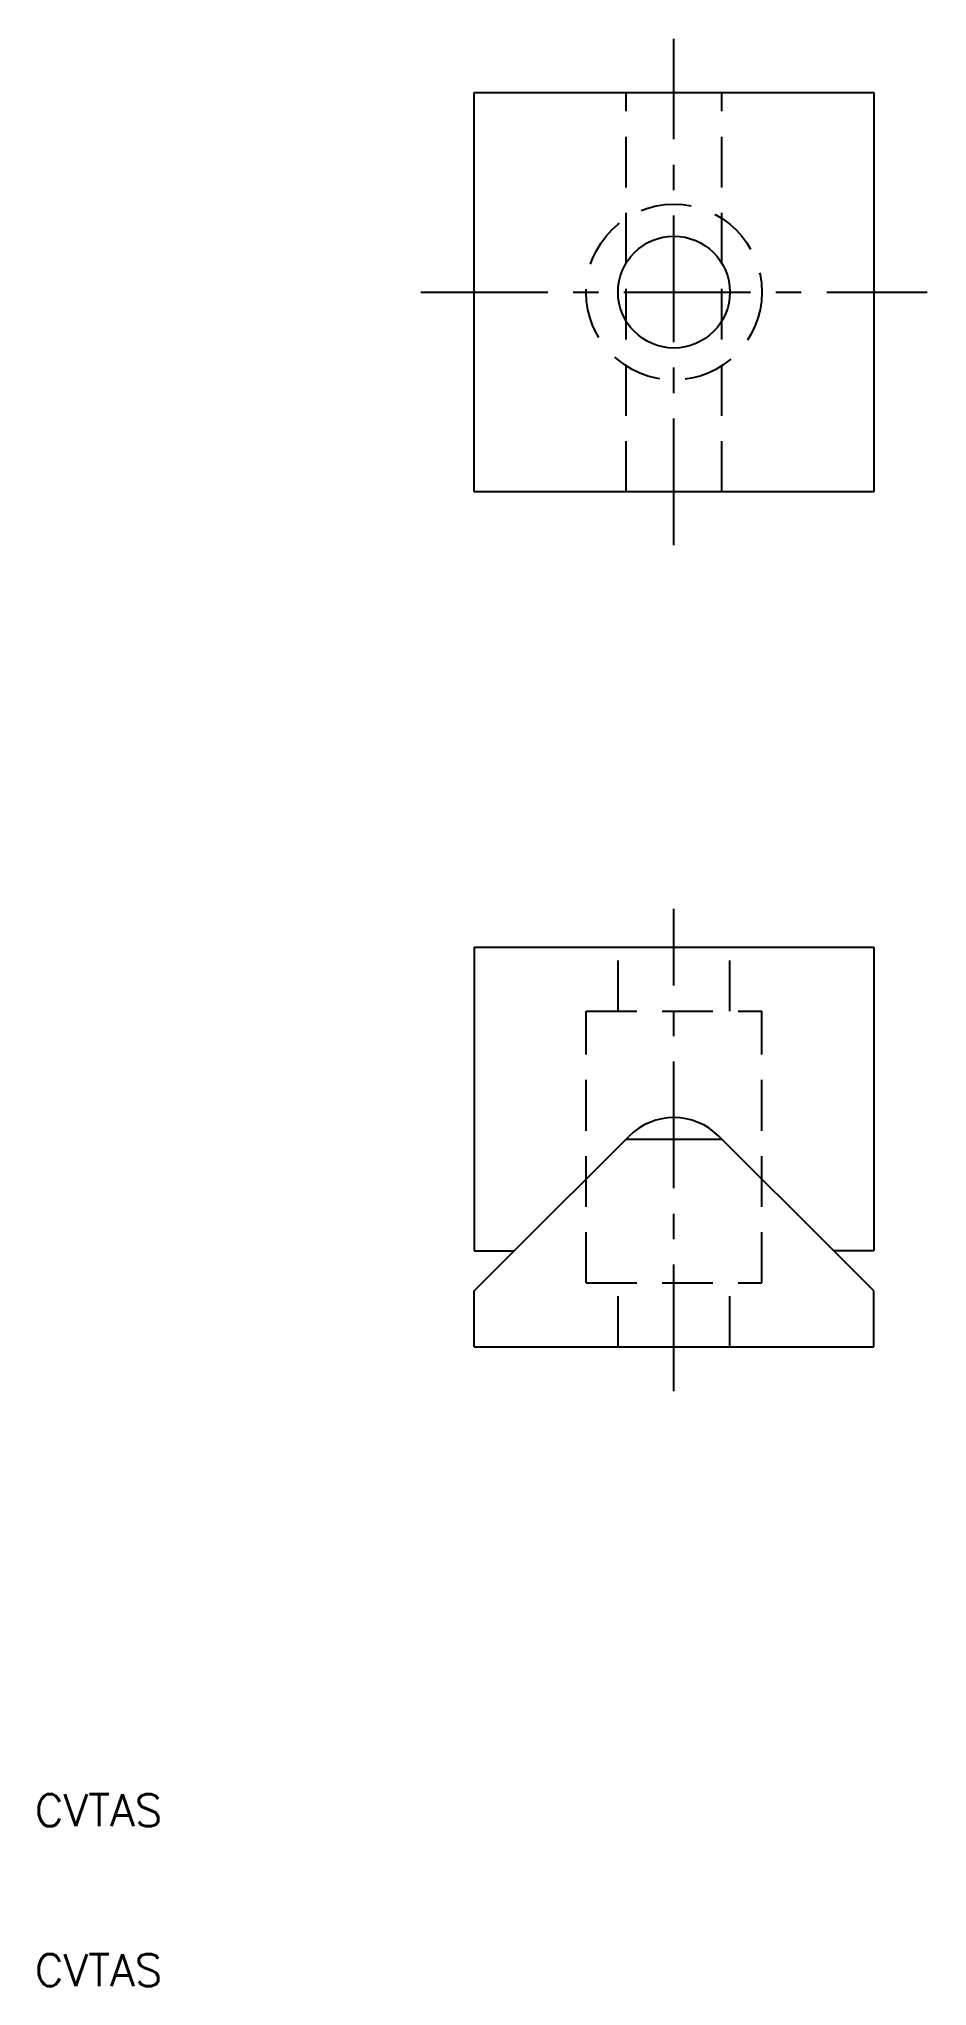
# Model space of a CAD drawing. Extents: x 10 to 66, y 10 to 132.
import ezdxf

# ---------------------------------------------------------------- set-up
doc = ezdxf.new("R2010")
doc.units = 0
doc.header["$LTSCALE"] = 0.25
doc.linetypes.add('CENTER', pattern=[50.8, 31.75, -6.35, 6.35, -6.35])
doc.linetypes.add('DASHED', pattern=[19.05, 12.7, -6.35])
doc.layers.get('0').update_dxf_attribs({"linetype": 'CONTINUOUS'})
doc.layers.add('CENTER', color=1, linetype='CENTER')
doc.styles.get("Standard").update_dxf_attribs({"font": 'txt.shx', "bigfont": 'extfont.shx'})

msp = doc.modelspace()

# ---------------------------------------------------------------- linework, layer by layer
for p, q in [((37.5, 128.5), (62.5, 128.5)), ((37.5, 103.5), (37.5, 128.5)), ((62.5, 128.5), (62.5, 103.5)), ((62.5, 103.5), (37.5, 103.5)), ((37.5, 75), (62.5, 75)), ((37.5, 75), (37.5, 56)), ((62.5, 75), (62.5, 56)), ((40, 56), (47.17, 63.17)), ((47, 63), (53, 63)), ((60, 56), (52.83, 63.17)), ((37.5, 53.5), (40, 56)), ((37.5, 56), (40, 56)), ((62.5, 53.5), (60, 56)), ((62.5, 56), (60, 56)), ((37.5, 50), (37.5, 53.5)), ((62.5, 50), (62.5, 53.5)), ((37.5, 50), (62.5, 50))]:
    msp.add_line(p, q)
at = {"color": 3, "linetype": 'DASHED'}
for p, q in [((47, 103.5), (47, 128.5)), ((53, 103.5), (53, 128.5)), ((46.5, 71), (46.5, 75)), ((53.5, 71), (53.5, 75)), ((44.5, 54), (44.5, 71)), ((44.5, 71), (55.5, 71)), ((55.5, 54), (55.5, 71)), ((44.5, 54), (55.5, 54)), ((46.5, 50), (46.5, 54)), ((53.5, 50), (53.5, 54))]:
    msp.add_line(p, q, dxfattribs=at)
msp.add_circle((50, 116), 5.5, dxfattribs=at)
msp.add_circle((50, 116), 3.5)
msp.add_arc((50, 60.34), 4, 45, 135)
at = {"layer": 'CENTER', "color": 1, "linetype": 'CENTER'}
for p, q in [((50, 100.16), (50, 131.84)), ((34.16, 116), (65.84, 116)), ((50, 47.22), (50, 77.4))]:
    msp.add_line(p, q, dxfattribs=at)

# ---------------------------------------------------------------- texts
for p in [(10, 20), (10, 10)]:
    msp.add_text('CVTAS', height=2).set_placement(p)

doc.saveas('drawing.dxf')
